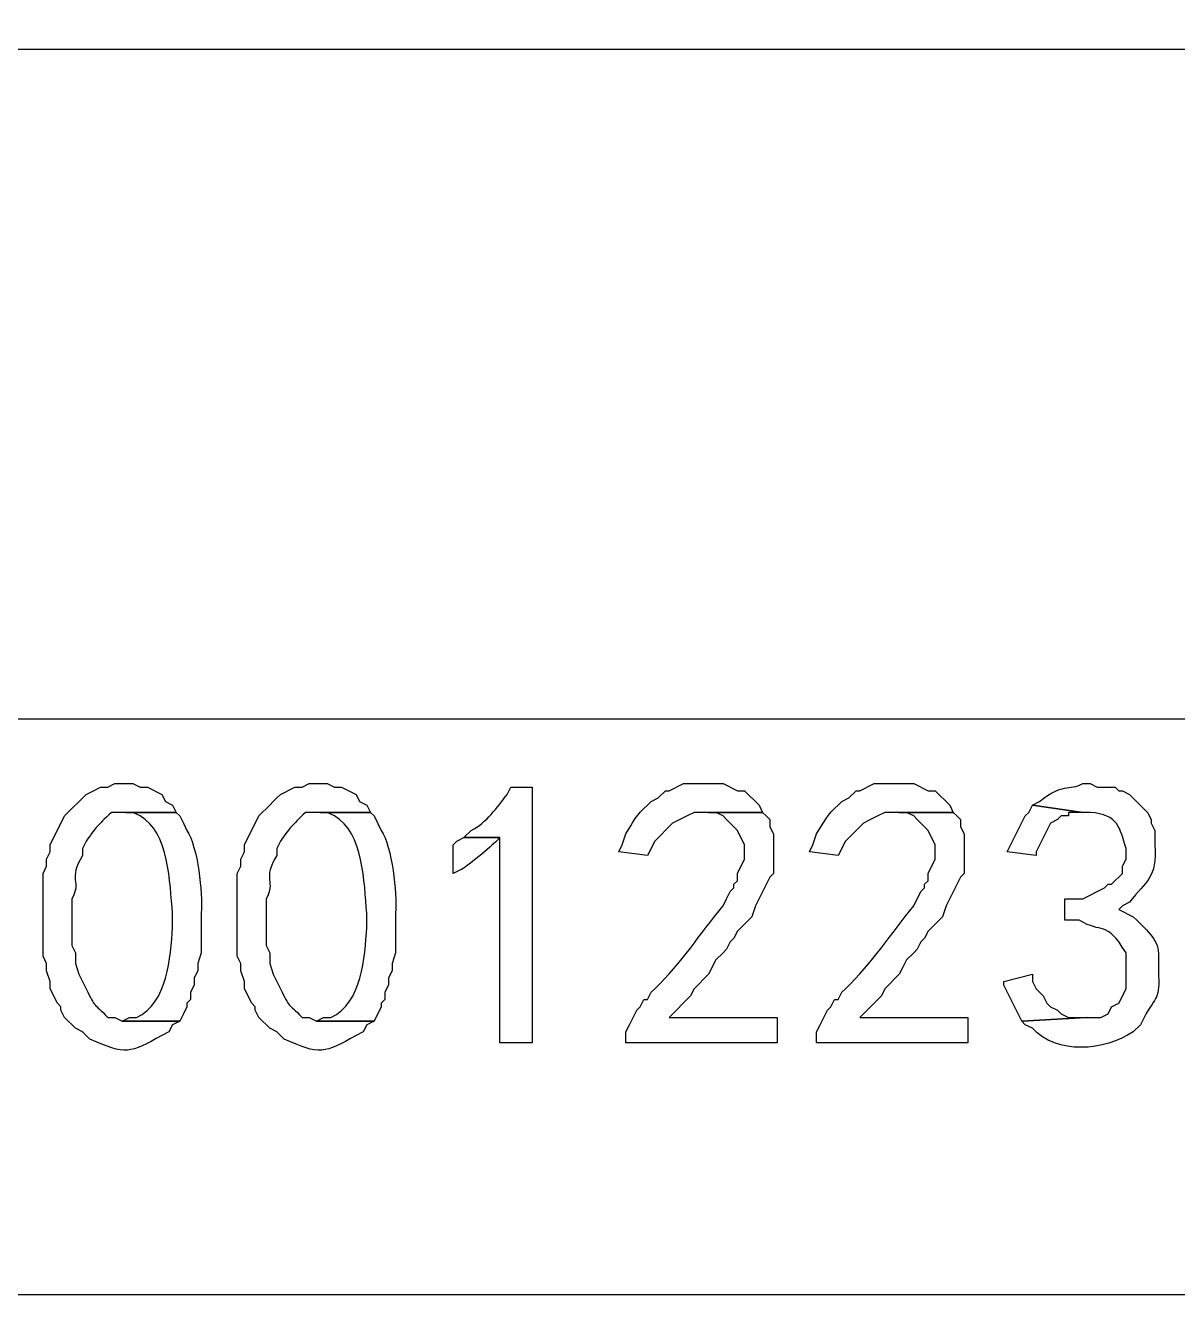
# Model space of a CAD drawing. Header units: centimetres. Extents: x -20.7 to 20.7, y -14.5 to 14.5.
# Drawn here: x 2.159 to 2.837, y 2.733 to 3.492 of the extents above; entities that cross this region are included whole.
import ezdxf

# ---------------------------------------------------------------- set-up
doc = ezdxf.new("R2010")
doc.units = ezdxf.units.CM
doc.header["$MEASUREMENT"] = 0
doc.layers.add('layer 1', color=7, linetype='Continuous')

msp = doc.modelspace()

# ---------------------------------------------------------------- linework, layer by layer
at = {"layer": 'layer 1', "lineweight": 9}
msp.add_open_spline([(19.88612, 13.89874), (19.88612, 13.89874), (-20.11465, 13.89874), (-20.11465, 13.89874), (-20.11465, 13.89874), (-20.11465, 13.89874), (-20.11465, -13.80208), (-20.11465, -13.80208)], degree=3, knots=[0, 0, 0, 0, 0.333333, 0.333333, 0.333333, 0.333333, 1, 1, 1, 1], dxfattribs=at)
at = {"layer": 'layer 1', "lineweight": 20}
msp.add_open_spline([(5.21338, 0.01129), (5.21338, 0.01129), (5.19645, 0.51082), (5.19645, 0.51082), (5.19645, 0.51082), (5.19645, 0.51082), (1.60023, 0.51082), (1.60023, 0.51082), (1.60023, 0.51082), (1.60023, 0.51082), (1.58542, 0.01129), (1.58542, 0.01129), (1.58542, 0.01129), (1.58542, 0.01129), (-1.07312, 0.01129), (-1.07312, 0.01129), (-1.07312, 0.01129), (-1.07312, 0.01129), (-1.11333, 2.36079), (-1.11333, 2.36079), (-1.11333, 2.36079), (-1.11333, 2.36079), (-1.10063, 3.21169), (-1.10063, 3.21169), (-1.10063, 3.21169), (-1.10063, 3.21169), (-0.06347, 3.21169), (-0.06347, 3.21169), (-0.06347, 3.21169), (-0.06347, 3.21169), (-0.01902, 5.86176), (-0.01902, 5.86176), (-0.01902, 5.86176), (-0.01902, 5.86176), (1.13668, 5.86176), (1.13668, 5.86176), (1.13668, 5.86176), (1.13668, 5.86176), (1.16843, 7.76252), (1.16843, 7.76252), (1.16843, 7.76252), (1.16843, 7.76252), (5.60497, 7.76252), (5.60497, 7.76252), (5.60497, 7.76252), (5.60497, 7.76252), (5.63672, 5.86176), (5.63672, 5.86176), (5.63672, 5.86176), (5.63672, 5.86176), (6.79242, 5.86176), (6.79242, 5.86176), (6.79242, 5.86176), (6.79242, 5.86176), (6.83687, 3.21169), (6.83687, 3.21169), (6.83687, 3.21169), (6.83687, 3.21169), (7.87192, 3.21169), (7.87192, 3.21169), (7.87192, 3.21169), (7.87192, 3.21169), (7.88673, 2.36079), (7.88673, 2.36079), (7.88673, 2.36079), (7.88673, 2.36079), (7.84652, 0.01129), (7.84652, 0.01129), (7.84652, 0.01129), (7.84652, 0.01129), (5.21338, 0.01129), (5.21338, 0.01129)], degree=3, knots=[0, 0, 0, 0, 0.052632, 0.052632, 0.052632, 0.052632, 0.105263, 0.105263, 0.105263, 0.105263, 0.157895, 0.157895, 0.157895, 0.157895, 0.210526, 0.210526, 0.210526, 0.210526, 0.263158, 0.263158, 0.263158, 0.263158, 0.315789, 0.315789, 0.315789, 0.315789, 0.368421, 0.368421, 0.368421, 0.368421, 0.421053, 0.421053, 0.421053, 0.421053, 0.473684, 0.473684, 0.473684, 0.473684, 0.526316, 0.526316, 0.526316, 0.526316, 0.578947, 0.578947, 0.578947, 0.578947, 0.631579, 0.631579, 0.631579, 0.631579, 0.684211, 0.684211, 0.684211, 0.684211, 0.736842, 0.736842, 0.736842, 0.736842, 0.789474, 0.789474, 0.789474, 0.789474, 0.842105, 0.842105, 0.842105, 0.842105, 0.894737, 0.894737, 0.894737, 0.894737, 1, 1, 1, 1], dxfattribs=at)
at = {"layer": 'layer 1', "lineweight": 25}
for points, knots in [([(0.58635, 5.63951), (0.58635, 5.63951), (6.18705, 5.63951), (6.18705, 5.63951), (6.18705, 5.63951), (6.18705, 5.63951), (6.18705, 2.46239), (6.18705, 2.46239)], [0, 0, 0, 0, 0.333333, 0.333333, 0.333333, 0.333333, 1, 1, 1, 1]), ([(6.10238, 4.10069), (6.10238, 4.10069), (0.6689, 4.10069), (0.6689, 4.10069), (0.6689, 4.10069), (0.6689, 4.10069), (0.6689, 2.74602), (0.6689, 2.74602)], [0, 0, 0, 0, 0.333333, 0.333333, 0.333333, 0.333333, 1, 1, 1, 1]), ([(0.91867, 3.08469), (0.91867, 3.08469), (0.91867, 3.47839), (0.91867, 3.47839), (0.91867, 3.47839), (0.91867, 3.47839), (3.83543, 3.47839), (3.83543, 3.47839), (3.83543, 3.47839), (3.83543, 3.47839), (3.83543, 3.08469), (3.83543, 3.08469), (3.83543, 3.08469), (3.83543, 3.08469), (0.91867, 3.08469), (0.91867, 3.08469)], [0, 0, 0, 0, 0.2, 0.2, 0.2, 0.2, 0.4, 0.4, 0.4, 0.4, 0.6, 0.6, 0.6, 0.6, 1, 1, 1, 1])]:
    msp.add_open_spline(points, degree=3, knots=knots, dxfattribs=at)
at = {"layer": 'layer 1'}
for points, knots in [([(2.2183, 3.04659), (2.2183, 3.04659), (2.21195, 3.04659), (2.21195, 3.04659), (2.21195, 3.04659), (2.21195, 3.04659), (2.20772, 3.04447), (2.20772, 3.04447), (2.20772, 3.04447), (2.20772, 3.04447), (2.20348, 3.04447), (2.20348, 3.04447), (2.20348, 3.04447), (2.20348, 3.04447), (2.19925, 3.04236), (2.19925, 3.04236), (2.19925, 3.04236), (2.19925, 3.04236), (2.19502, 3.04024), (2.19502, 3.04024), (2.19502, 3.04024), (2.19502, 3.04024), (2.18232, 3.02754), (2.18232, 3.02754), (2.18232, 3.02754), (2.18232, 3.02754), (2.17385, 3.01061), (2.17385, 3.01061), (2.17385, 3.01061), (2.17385, 3.01061), (2.17385, 3.00637), (2.17385, 3.00637), (2.17385, 3.00637), (2.17385, 3.00637), (2.17173, 3.00214), (2.17173, 3.00214), (2.17173, 3.00214), (2.17173, 3.00214), (2.17173, 2.99791), (2.17173, 2.99791), (2.17173, 2.99791), (2.17173, 2.99791), (2.16962, 2.99367), (2.16962, 2.99367), (2.16962, 2.99367), (2.16962, 2.99367), (2.16962, 2.94499), (2.16962, 2.94499), (2.16962, 2.94499), (2.16962, 2.94499), (2.17173, 2.94076), (2.17173, 2.94076), (2.17173, 2.94076), (2.17173, 2.94076), (2.17173, 2.93652), (2.17173, 2.93652), (2.17173, 2.93652), (2.17173, 2.93652), (2.17385, 2.93017), (2.17385, 2.93017), (2.17385, 2.93017), (2.17385, 2.93017), (2.17385, 2.92594), (2.17385, 2.92594), (2.17385, 2.92594), (2.17385, 2.92594), (2.17808, 2.91747), (2.17808, 2.91747), (2.17808, 2.91747), (2.17808, 2.91747), (2.1802, 2.91536), (2.1802, 2.91536), (2.1802, 2.91536), (2.1802, 2.91536), (2.1802, 2.91324), (2.1802, 2.91324), (2.1802, 2.91324), (2.1802, 2.91324), (2.18232, 2.90901), (2.18232, 2.90901), (2.18232, 2.90901), (2.18232, 2.90901), (2.18867, 2.90266), (2.18867, 2.90266), (2.18867, 2.90266), (2.18867, 2.90266), (2.1929, 2.90054), (2.1929, 2.90054), (2.1929, 2.90054), (2.1929, 2.90054), (2.19713, 2.89631), (2.19713, 2.89631), (2.19713, 2.89631), (2.21823, 2.88678), (2.22095, 2.88791), (2.23947, 2.89842), (2.23947, 2.89842), (2.23947, 2.89842), (2.2437, 2.90054), (2.2437, 2.90054), (2.2437, 2.90054), (2.2437, 2.90054), (2.24582, 2.90477), (2.24582, 2.90477), (2.24582, 2.90477), (2.24582, 2.90477), (2.25005, 2.90689), (2.25005, 2.90689), (2.25005, 2.90689), (2.25005, 2.90689), (2.21618, 2.90689), (2.21618, 2.90689), (2.21618, 2.90689), (2.21618, 2.90689), (2.21195, 2.90901), (2.21195, 2.90901), (2.21195, 2.90901), (2.21195, 2.90901), (2.20772, 2.90901), (2.20772, 2.90901), (2.20772, 2.90901), (2.19921, 2.91804), (2.20048, 2.91412), (2.19502, 2.92594), (2.19502, 2.92594), (2.19502, 2.92594), (2.19078, 2.93441), (2.19078, 2.93441), (2.19078, 2.93441), (2.19078, 2.93441), (2.18867, 2.94076), (2.18867, 2.94076), (2.18867, 2.94076), (2.18867, 2.94076), (2.18867, 2.94711), (2.18867, 2.94711), (2.18867, 2.94711), (2.18867, 2.94711), (2.18655, 2.95134), (2.18655, 2.95134), (2.18655, 2.95134), (2.18655, 2.95134), (2.18655, 2.97886), (2.18655, 2.97886), (2.18655, 2.97886), (2.19265, 2.98877), (2.18383, 2.99036), (2.1929, 3.00426), (2.1929, 3.00426), (2.1929, 3.00426), (2.1929, 3.00849), (2.1929, 3.00849), (2.1929, 3.00849), (2.1929, 3.00849), (2.19502, 3.01272), (2.19502, 3.01272), (2.19502, 3.01272), (2.20193, 3.02242), (2.20077, 3.02073), (2.20983, 3.02966), (2.20983, 3.02966), (2.20983, 3.02966), (2.24793, 3.02966), (2.24793, 3.02966), (2.24793, 3.02966), (2.24793, 3.02966), (2.24582, 3.03389), (2.24582, 3.03389), (2.24582, 3.03389), (2.24582, 3.03389), (2.24158, 3.03601), (2.24158, 3.03601), (2.24158, 3.03601), (2.24158, 3.03601), (2.23947, 3.04024), (2.23947, 3.04024), (2.23947, 3.04024), (2.23947, 3.04024), (2.231, 3.04447), (2.231, 3.04447), (2.231, 3.04447), (2.231, 3.04447), (2.22677, 3.04447), (2.22677, 3.04447), (2.22677, 3.04447), (2.22677, 3.04447), (2.22253, 3.04659), (2.22253, 3.04659), (2.22253, 3.04659), (2.22253, 3.04659), (2.2183, 3.04659), (2.2183, 3.04659)], [0, 0, 0, 0, 0.020408, 0.020408, 0.020408, 0.020408, 0.040816, 0.040816, 0.040816, 0.040816, 0.061224, 0.061224, 0.061224, 0.061224, 0.081633, 0.081633, 0.081633, 0.081633, 0.102041, 0.102041, 0.102041, 0.102041, 0.122449, 0.122449, 0.122449, 0.122449, 0.142857, 0.142857, 0.142857, 0.142857, 0.163265, 0.163265, 0.163265, 0.163265, 0.183673, 0.183673, 0.183673, 0.183673, 0.204082, 0.204082, 0.204082, 0.204082, 0.22449, 0.22449, 0.22449, 0.22449, 0.244898, 0.244898, 0.244898, 0.244898, 0.265306, 0.265306, 0.265306, 0.265306, 0.285714, 0.285714, 0.285714, 0.285714, 0.306122, 0.306122, 0.306122, 0.306122, 0.326531, 0.326531, 0.326531, 0.326531, 0.346939, 0.346939, 0.346939, 0.346939, 0.367347, 0.367347, 0.367347, 0.367347, 0.387755, 0.387755, 0.387755, 0.387755, 0.408163, 0.408163, 0.408163, 0.408163, 0.428571, 0.428571, 0.428571, 0.428571, 0.44898, 0.44898, 0.44898, 0.44898, 0.469388, 0.469388, 0.469388, 0.469388, 0.489796, 0.489796, 0.489796, 0.489796, 0.510204, 0.510204, 0.510204, 0.510204, 0.530612, 0.530612, 0.530612, 0.530612, 0.55102, 0.55102, 0.55102, 0.55102, 0.571429, 0.571429, 0.571429, 0.571429, 0.591837, 0.591837, 0.591837, 0.591837, 0.612245, 0.612245, 0.612245, 0.612245, 0.632653, 0.632653, 0.632653, 0.632653, 0.653061, 0.653061, 0.653061, 0.653061, 0.673469, 0.673469, 0.673469, 0.673469, 0.693878, 0.693878, 0.693878, 0.693878, 0.714286, 0.714286, 0.714286, 0.714286, 0.734694, 0.734694, 0.734694, 0.734694, 0.755102, 0.755102, 0.755102, 0.755102, 0.77551, 0.77551, 0.77551, 0.77551, 0.795918, 0.795918, 0.795918, 0.795918, 0.816327, 0.816327, 0.816327, 0.816327, 0.836735, 0.836735, 0.836735, 0.836735, 0.857143, 0.857143, 0.857143, 0.857143, 0.877551, 0.877551, 0.877551, 0.877551, 0.897959, 0.897959, 0.897959, 0.897959, 0.918367, 0.918367, 0.918367, 0.918367, 0.938776, 0.938776, 0.938776, 0.938776, 0.959184, 0.959184, 0.959184, 0.959184, 1, 1, 1, 1]), ([(2.3326, 3.04659), (2.3326, 3.04659), (2.32625, 3.04659), (2.32625, 3.04659), (2.32625, 3.04659), (2.32625, 3.04659), (2.32202, 3.04447), (2.32202, 3.04447), (2.32202, 3.04447), (2.32202, 3.04447), (2.31778, 3.04447), (2.31778, 3.04447), (2.31778, 3.04447), (2.31778, 3.04447), (2.30932, 3.04024), (2.30932, 3.04024), (2.30932, 3.04024), (2.30932, 3.04024), (2.3072, 3.03812), (2.3072, 3.03812), (2.3072, 3.03812), (2.3072, 3.03812), (2.30508, 3.03601), (2.30508, 3.03601), (2.30508, 3.03601), (2.30508, 3.03601), (2.30297, 3.03389), (2.30297, 3.03389), (2.30297, 3.03389), (2.30297, 3.03389), (2.29662, 3.02754), (2.29662, 3.02754), (2.29662, 3.02754), (2.29662, 3.02754), (2.28815, 3.01061), (2.28815, 3.01061), (2.28815, 3.01061), (2.28815, 3.01061), (2.28815, 3.00637), (2.28815, 3.00637), (2.28815, 3.00637), (2.28815, 3.00637), (2.28603, 3.00214), (2.28603, 3.00214), (2.28603, 3.00214), (2.28603, 3.00214), (2.28603, 2.99791), (2.28603, 2.99791), (2.28603, 2.99791), (2.28603, 2.99791), (2.28392, 2.99367), (2.28392, 2.99367), (2.28392, 2.99367), (2.28392, 2.99367), (2.28392, 2.94499), (2.28392, 2.94499), (2.28392, 2.94499), (2.28392, 2.94499), (2.28603, 2.94076), (2.28603, 2.94076), (2.28603, 2.94076), (2.28603, 2.94076), (2.28603, 2.93652), (2.28603, 2.93652), (2.28603, 2.93652), (2.28603, 2.93652), (2.28815, 2.93017), (2.28815, 2.93017), (2.28815, 2.93017), (2.28815, 2.93017), (2.28815, 2.92594), (2.28815, 2.92594), (2.28815, 2.92594), (2.28815, 2.92594), (2.29238, 2.91747), (2.29238, 2.91747), (2.29238, 2.91747), (2.29238, 2.91747), (2.2945, 2.91536), (2.2945, 2.91536), (2.2945, 2.91536), (2.2945, 2.91536), (2.2945, 2.91324), (2.2945, 2.91324), (2.2945, 2.91324), (2.2945, 2.91324), (2.29662, 2.90901), (2.29662, 2.90901), (2.29662, 2.90901), (2.29662, 2.90901), (2.30297, 2.90266), (2.30297, 2.90266), (2.30297, 2.90266), (2.30297, 2.90266), (2.3072, 2.90054), (2.3072, 2.90054), (2.3072, 2.90054), (2.3072, 2.90054), (2.31143, 2.89631), (2.31143, 2.89631), (2.31143, 2.89631), (2.33253, 2.88678), (2.33525, 2.88791), (2.35377, 2.89842), (2.35377, 2.89842), (2.35377, 2.89842), (2.358, 2.90054), (2.358, 2.90054), (2.358, 2.90054), (2.358, 2.90054), (2.36012, 2.90477), (2.36012, 2.90477), (2.36012, 2.90477), (2.36012, 2.90477), (2.36435, 2.90689), (2.36435, 2.90689), (2.36435, 2.90689), (2.36435, 2.90689), (2.33048, 2.90689), (2.33048, 2.90689), (2.33048, 2.90689), (2.33048, 2.90689), (2.32625, 2.90901), (2.32625, 2.90901), (2.32625, 2.90901), (2.32625, 2.90901), (2.32202, 2.90901), (2.32202, 2.90901), (2.32202, 2.90901), (2.31348, 2.91804), (2.31478, 2.91412), (2.30932, 2.92594), (2.30932, 2.92594), (2.30932, 2.92594), (2.3072, 2.93017), (2.3072, 2.93017), (2.3072, 2.93017), (2.3072, 2.93017), (2.30508, 2.93441), (2.30508, 2.93441), (2.30508, 2.93441), (2.30508, 2.93441), (2.30297, 2.94076), (2.30297, 2.94076), (2.30297, 2.94076), (2.30297, 2.94076), (2.30297, 2.94711), (2.30297, 2.94711), (2.30297, 2.94711), (2.30297, 2.94711), (2.30085, 2.95134), (2.30085, 2.95134), (2.30085, 2.95134), (2.30085, 2.95134), (2.30085, 2.97886), (2.30085, 2.97886), (2.30085, 2.97886), (2.30695, 2.98877), (2.29813, 2.99036), (2.3072, 3.00426), (2.3072, 3.00426), (2.3072, 3.00426), (2.3072, 3.00849), (2.3072, 3.00849), (2.3072, 3.00849), (2.3072, 3.00849), (2.30932, 3.01272), (2.30932, 3.01272), (2.30932, 3.01272), (2.31623, 3.02242), (2.31507, 3.02073), (2.32413, 3.02966), (2.32413, 3.02966), (2.32413, 3.02966), (2.36223, 3.02966), (2.36223, 3.02966), (2.36223, 3.02966), (2.36223, 3.02966), (2.36012, 3.03389), (2.36012, 3.03389), (2.36012, 3.03389), (2.36012, 3.03389), (2.35588, 3.03601), (2.35588, 3.03601), (2.35588, 3.03601), (2.35588, 3.03601), (2.35377, 3.04024), (2.35377, 3.04024), (2.35377, 3.04024), (2.35377, 3.04024), (2.3453, 3.04447), (2.3453, 3.04447), (2.3453, 3.04447), (2.3453, 3.04447), (2.34107, 3.04447), (2.34107, 3.04447), (2.34107, 3.04447), (2.34107, 3.04447), (2.33683, 3.04659), (2.33683, 3.04659), (2.33683, 3.04659), (2.33683, 3.04659), (2.3326, 3.04659), (2.3326, 3.04659)], [0, 0, 0, 0, 0.019231, 0.019231, 0.019231, 0.019231, 0.038462, 0.038462, 0.038462, 0.038462, 0.057692, 0.057692, 0.057692, 0.057692, 0.076923, 0.076923, 0.076923, 0.076923, 0.096154, 0.096154, 0.096154, 0.096154, 0.115385, 0.115385, 0.115385, 0.115385, 0.134615, 0.134615, 0.134615, 0.134615, 0.153846, 0.153846, 0.153846, 0.153846, 0.173077, 0.173077, 0.173077, 0.173077, 0.192308, 0.192308, 0.192308, 0.192308, 0.211538, 0.211538, 0.211538, 0.211538, 0.230769, 0.230769, 0.230769, 0.230769, 0.25, 0.25, 0.25, 0.25, 0.269231, 0.269231, 0.269231, 0.269231, 0.288462, 0.288462, 0.288462, 0.288462, 0.307692, 0.307692, 0.307692, 0.307692, 0.326923, 0.326923, 0.326923, 0.326923, 0.346154, 0.346154, 0.346154, 0.346154, 0.365385, 0.365385, 0.365385, 0.365385, 0.384615, 0.384615, 0.384615, 0.384615, 0.403846, 0.403846, 0.403846, 0.403846, 0.423077, 0.423077, 0.423077, 0.423077, 0.442308, 0.442308, 0.442308, 0.442308, 0.461538, 0.461538, 0.461538, 0.461538, 0.480769, 0.480769, 0.480769, 0.480769, 0.5, 0.5, 0.5, 0.5, 0.519231, 0.519231, 0.519231, 0.519231, 0.538462, 0.538462, 0.538462, 0.538462, 0.557692, 0.557692, 0.557692, 0.557692, 0.576923, 0.576923, 0.576923, 0.576923, 0.596154, 0.596154, 0.596154, 0.596154, 0.615385, 0.615385, 0.615385, 0.615385, 0.634615, 0.634615, 0.634615, 0.634615, 0.653846, 0.653846, 0.653846, 0.653846, 0.673077, 0.673077, 0.673077, 0.673077, 0.692308, 0.692308, 0.692308, 0.692308, 0.711538, 0.711538, 0.711538, 0.711538, 0.730769, 0.730769, 0.730769, 0.730769, 0.75, 0.75, 0.75, 0.75, 0.769231, 0.769231, 0.769231, 0.769231, 0.788462, 0.788462, 0.788462, 0.788462, 0.807692, 0.807692, 0.807692, 0.807692, 0.826923, 0.826923, 0.826923, 0.826923, 0.846154, 0.846154, 0.846154, 0.846154, 0.865385, 0.865385, 0.865385, 0.865385, 0.884615, 0.884615, 0.884615, 0.884615, 0.903846, 0.903846, 0.903846, 0.903846, 0.923077, 0.923077, 0.923077, 0.923077, 0.942308, 0.942308, 0.942308, 0.942308, 0.961538, 0.961538, 0.961538, 0.961538, 1, 1, 1, 1]), ([(2.45748, 3.04447), (2.45748, 3.04447), (2.44478, 3.04447), (2.44478, 3.04447), (2.44478, 3.04447), (2.44478, 3.04447), (2.44267, 3.04024), (2.44267, 3.04024), (2.44267, 3.04024), (2.43674, 3.03262), (2.43057, 3.02348), (2.4215, 3.01907), (2.4215, 3.01907), (2.4215, 3.01907), (2.41727, 3.01484), (2.41727, 3.01484), (2.41727, 3.01484), (2.41727, 3.01484), (2.43843, 3.01484), (2.43843, 3.01484), (2.43843, 3.01484), (2.43843, 3.01484), (2.43843, 2.89419), (2.43843, 2.89419), (2.43843, 2.89419), (2.43843, 2.89419), (2.45748, 2.89419), (2.45748, 2.89419), (2.45748, 2.89419), (2.45748, 2.89419), (2.45748, 3.04447), (2.45748, 3.04447)], [0, 0, 0, 0, 0.111111, 0.111111, 0.111111, 0.111111, 0.222222, 0.222222, 0.222222, 0.222222, 0.333333, 0.333333, 0.333333, 0.333333, 0.444444, 0.444444, 0.444444, 0.444444, 0.555556, 0.555556, 0.555556, 0.555556, 0.666667, 0.666667, 0.666667, 0.666667, 0.777778, 0.777778, 0.777778, 0.777778, 1, 1, 1, 1]), ([(2.56332, 3.04659), (2.56332, 3.04659), (2.54638, 3.04659), (2.54638, 3.04659), (2.54638, 3.04659), (2.54638, 3.04659), (2.53792, 3.04236), (2.53792, 3.04236), (2.53792, 3.04236), (2.53792, 3.04236), (2.5358, 3.04236), (2.5358, 3.04236), (2.5358, 3.04236), (2.5358, 3.04236), (2.53157, 3.03812), (2.53157, 3.03812), (2.53157, 3.03812), (2.53157, 3.03812), (2.52733, 3.03601), (2.52733, 3.03601), (2.52733, 3.03601), (2.52733, 3.03601), (2.52522, 3.03389), (2.52522, 3.03389), (2.52522, 3.03389), (2.51894, 3.02842), (2.51664, 3.02401), (2.51252, 3.01696), (2.51252, 3.01696), (2.51252, 3.01696), (2.5104, 3.01061), (2.5104, 3.01061), (2.5104, 3.01061), (2.5104, 3.01061), (2.50828, 3.00637), (2.50828, 3.00637), (2.50828, 3.00637), (2.50828, 3.00637), (2.52522, 3.00426), (2.52522, 3.00426), (2.52522, 3.00426), (2.52522, 3.00426), (2.52945, 3.01272), (2.52945, 3.01272), (2.52945, 3.01272), (2.52945, 3.01272), (2.54003, 3.02331), (2.54003, 3.02331), (2.54003, 3.02331), (2.54003, 3.02331), (2.54427, 3.02542), (2.54427, 3.02542), (2.54427, 3.02542), (2.54427, 3.02542), (2.5485, 3.02754), (2.5485, 3.02754), (2.5485, 3.02754), (2.5485, 3.02754), (2.55273, 3.02966), (2.55273, 3.02966), (2.55273, 3.02966), (2.55273, 3.02966), (2.59295, 3.02966), (2.59295, 3.02966), (2.59295, 3.02966), (2.59295, 3.02966), (2.59083, 3.03389), (2.59083, 3.03389), (2.59083, 3.03389), (2.59083, 3.03389), (2.58237, 3.04236), (2.58237, 3.04236), (2.58237, 3.04236), (2.58237, 3.04236), (2.57813, 3.04236), (2.57813, 3.04236), (2.57813, 3.04236), (2.57813, 3.04236), (2.56967, 3.04659), (2.56967, 3.04659), (2.56967, 3.04659), (2.56967, 3.04659), (2.56755, 3.04659), (2.56755, 3.04659), (2.56755, 3.04659), (2.56755, 3.04659), (2.56332, 3.04659), (2.56332, 3.04659)], [0, 0, 0, 0, 0.043478, 0.043478, 0.043478, 0.043478, 0.086957, 0.086957, 0.086957, 0.086957, 0.130435, 0.130435, 0.130435, 0.130435, 0.173913, 0.173913, 0.173913, 0.173913, 0.217391, 0.217391, 0.217391, 0.217391, 0.26087, 0.26087, 0.26087, 0.26087, 0.304348, 0.304348, 0.304348, 0.304348, 0.347826, 0.347826, 0.347826, 0.347826, 0.391304, 0.391304, 0.391304, 0.391304, 0.434783, 0.434783, 0.434783, 0.434783, 0.478261, 0.478261, 0.478261, 0.478261, 0.521739, 0.521739, 0.521739, 0.521739, 0.565217, 0.565217, 0.565217, 0.565217, 0.608696, 0.608696, 0.608696, 0.608696, 0.652174, 0.652174, 0.652174, 0.652174, 0.695652, 0.695652, 0.695652, 0.695652, 0.73913, 0.73913, 0.73913, 0.73913, 0.782609, 0.782609, 0.782609, 0.782609, 0.826087, 0.826087, 0.826087, 0.826087, 0.869565, 0.869565, 0.869565, 0.869565, 0.913043, 0.913043, 0.913043, 0.913043, 1, 1, 1, 1]), ([(2.6755, 3.04659), (2.6755, 3.04659), (2.65857, 3.04659), (2.65857, 3.04659), (2.65857, 3.04659), (2.65857, 3.04659), (2.6501, 3.04236), (2.6501, 3.04236), (2.6501, 3.04236), (2.6501, 3.04236), (2.64798, 3.04236), (2.64798, 3.04236), (2.64798, 3.04236), (2.64798, 3.04236), (2.64375, 3.03812), (2.64375, 3.03812), (2.64375, 3.03812), (2.64375, 3.03812), (2.63952, 3.03601), (2.63952, 3.03601), (2.63952, 3.03601), (2.63952, 3.03601), (2.6374, 3.03389), (2.6374, 3.03389), (2.6374, 3.03389), (2.63112, 3.02842), (2.62883, 3.02401), (2.6247, 3.01696), (2.6247, 3.01696), (2.6247, 3.01696), (2.62258, 3.01061), (2.62258, 3.01061), (2.62258, 3.01061), (2.62258, 3.01061), (2.62047, 3.00637), (2.62047, 3.00637), (2.62047, 3.00637), (2.62047, 3.00637), (2.6374, 3.00426), (2.6374, 3.00426), (2.6374, 3.00426), (2.6374, 3.00426), (2.64163, 3.01272), (2.64163, 3.01272), (2.64163, 3.01272), (2.64163, 3.01272), (2.65222, 3.02331), (2.65222, 3.02331), (2.65222, 3.02331), (2.65222, 3.02331), (2.65645, 3.02542), (2.65645, 3.02542), (2.65645, 3.02542), (2.65645, 3.02542), (2.66068, 3.02754), (2.66068, 3.02754), (2.66068, 3.02754), (2.66068, 3.02754), (2.66492, 3.02966), (2.66492, 3.02966), (2.66492, 3.02966), (2.66492, 3.02966), (2.70513, 3.02966), (2.70513, 3.02966), (2.70513, 3.02966), (2.70513, 3.02966), (2.70302, 3.03389), (2.70302, 3.03389), (2.70302, 3.03389), (2.70302, 3.03389), (2.69455, 3.04236), (2.69455, 3.04236), (2.69455, 3.04236), (2.69455, 3.04236), (2.69032, 3.04236), (2.69032, 3.04236), (2.69032, 3.04236), (2.69032, 3.04236), (2.68185, 3.04659), (2.68185, 3.04659), (2.68185, 3.04659), (2.68185, 3.04659), (2.67973, 3.04659), (2.67973, 3.04659), (2.67973, 3.04659), (2.67973, 3.04659), (2.6755, 3.04659), (2.6755, 3.04659)], [0, 0, 0, 0, 0.043478, 0.043478, 0.043478, 0.043478, 0.086957, 0.086957, 0.086957, 0.086957, 0.130435, 0.130435, 0.130435, 0.130435, 0.173913, 0.173913, 0.173913, 0.173913, 0.217391, 0.217391, 0.217391, 0.217391, 0.26087, 0.26087, 0.26087, 0.26087, 0.304348, 0.304348, 0.304348, 0.304348, 0.347826, 0.347826, 0.347826, 0.347826, 0.391304, 0.391304, 0.391304, 0.391304, 0.434783, 0.434783, 0.434783, 0.434783, 0.478261, 0.478261, 0.478261, 0.478261, 0.521739, 0.521739, 0.521739, 0.521739, 0.565217, 0.565217, 0.565217, 0.565217, 0.608696, 0.608696, 0.608696, 0.608696, 0.652174, 0.652174, 0.652174, 0.652174, 0.695652, 0.695652, 0.695652, 0.695652, 0.73913, 0.73913, 0.73913, 0.73913, 0.782609, 0.782609, 0.782609, 0.782609, 0.826087, 0.826087, 0.826087, 0.826087, 0.869565, 0.869565, 0.869565, 0.869565, 0.913043, 0.913043, 0.913043, 0.913043, 1, 1, 1, 1]), ([(2.78557, 3.04659), (2.78557, 3.04659), (2.78133, 3.04659), (2.78133, 3.04659), (2.78133, 3.04659), (2.7729, 3.04207), (2.76941, 3.04719), (2.75593, 3.03601), (2.75593, 3.03601), (2.75593, 3.03601), (2.7517, 3.03389), (2.7517, 3.03389), (2.7517, 3.03389), (2.7517, 3.03389), (2.78133, 3.02966), (2.78133, 3.02966), (2.78133, 3.02966), (2.78133, 3.02966), (2.78557, 3.02966), (2.78557, 3.02966), (2.78557, 3.02966), (2.80254, 3.02831), (2.80289, 3.02048), (2.80673, 3.00849), (2.80673, 3.00849), (2.80673, 3.00849), (2.80673, 3.00214), (2.80673, 3.00214), (2.80673, 3.00214), (2.80673, 3.00214), (2.80462, 2.99791), (2.80462, 2.99791), (2.80462, 2.99791), (2.80462, 2.99791), (2.80462, 2.99367), (2.80462, 2.99367), (2.80462, 2.99367), (2.80462, 2.99367), (2.79827, 2.98732), (2.79827, 2.98732), (2.79827, 2.98732), (2.79827, 2.98732), (2.79615, 2.98732), (2.79615, 2.98732), (2.79615, 2.98732), (2.79615, 2.98732), (2.79403, 2.98521), (2.79403, 2.98521), (2.79403, 2.98521), (2.79403, 2.98521), (2.78133, 2.97886), (2.78133, 2.97886), (2.78133, 2.97886), (2.78133, 2.97886), (2.77075, 2.97886), (2.77075, 2.97886), (2.77075, 2.97886), (2.77075, 2.97886), (2.77075, 2.96616), (2.77075, 2.96616), (2.77075, 2.96616), (2.77075, 2.96616), (2.77922, 2.96616), (2.77922, 2.96616), (2.77922, 2.96616), (2.79301, 2.9579), (2.79456, 2.96668), (2.80673, 2.94711), (2.80673, 2.94711), (2.80673, 2.94711), (2.80673, 2.92594), (2.80673, 2.92594), (2.80673, 2.92594), (2.80673, 2.92594), (2.8025, 2.91747), (2.8025, 2.91747), (2.8025, 2.91747), (2.8025, 2.91747), (2.79827, 2.91536), (2.79827, 2.91536), (2.79827, 2.91536), (2.79827, 2.91536), (2.79615, 2.91112), (2.79615, 2.91112), (2.79615, 2.91112), (2.79615, 2.91112), (2.79192, 2.90901), (2.79192, 2.90901), (2.79192, 2.90901), (2.79192, 2.90901), (2.78345, 2.90901), (2.78345, 2.90901), (2.78345, 2.90901), (2.78345, 2.90901), (2.74535, 2.90689), (2.74535, 2.90689), (2.74535, 2.90689), (2.74535, 2.90689), (2.74747, 2.90477), (2.74747, 2.90477), (2.74747, 2.90477), (2.74747, 2.90477), (2.7517, 2.90266), (2.7517, 2.90266), (2.7517, 2.90266), (2.76599, 2.88674), (2.79414, 2.88943), (2.81097, 2.90054), (2.81097, 2.90054), (2.81097, 2.90054), (2.8152, 2.90477), (2.8152, 2.90477), (2.8152, 2.90477), (2.8152, 2.90477), (2.81732, 2.90901), (2.81732, 2.90901), (2.81732, 2.90901), (2.82476, 2.92241), (2.82674, 2.91892), (2.82578, 2.93652), (2.82578, 2.93652), (2.82578, 2.93652), (2.82578, 2.94499), (2.82578, 2.94499), (2.82578, 2.94499), (2.82667, 2.95391), (2.81883, 2.96051), (2.81308, 2.96616), (2.81308, 2.96616), (2.81308, 2.96616), (2.81097, 2.96827), (2.81097, 2.96827), (2.81097, 2.96827), (2.81097, 2.96827), (2.8025, 2.97251), (2.8025, 2.97251), (2.8025, 2.97251), (2.8025, 2.97251), (2.80462, 2.97462), (2.80462, 2.97462), (2.80462, 2.97462), (2.80462, 2.97462), (2.80885, 2.97674), (2.80885, 2.97674), (2.80885, 2.97674), (2.81827, 2.98961), (2.82536, 2.99064), (2.82367, 3.01061), (2.82367, 3.01061), (2.82367, 3.01061), (2.82367, 3.01907), (2.82367, 3.01907), (2.82367, 3.01907), (2.82367, 3.01907), (2.82155, 3.02331), (2.82155, 3.02331), (2.82155, 3.02331), (2.82155, 3.02331), (2.82155, 3.02542), (2.82155, 3.02542), (2.82155, 3.02542), (2.82155, 3.02542), (2.81943, 3.02966), (2.81943, 3.02966), (2.81943, 3.02966), (2.81943, 3.02966), (2.80885, 3.04024), (2.80885, 3.04024), (2.80885, 3.04024), (2.80885, 3.04024), (2.80462, 3.04236), (2.80462, 3.04236), (2.80462, 3.04236), (2.80462, 3.04236), (2.8025, 3.04236), (2.8025, 3.04236), (2.8025, 3.04236), (2.8025, 3.04236), (2.80038, 3.04447), (2.80038, 3.04447), (2.80038, 3.04447), (2.80038, 3.04447), (2.7898, 3.04447), (2.7898, 3.04447), (2.7898, 3.04447), (2.7898, 3.04447), (2.78557, 3.04659), (2.78557, 3.04659)], [0, 0, 0, 0, 0.020833, 0.020833, 0.020833, 0.020833, 0.041667, 0.041667, 0.041667, 0.041667, 0.0625, 0.0625, 0.0625, 0.0625, 0.083333, 0.083333, 0.083333, 0.083333, 0.104167, 0.104167, 0.104167, 0.104167, 0.125, 0.125, 0.125, 0.125, 0.145833, 0.145833, 0.145833, 0.145833, 0.166667, 0.166667, 0.166667, 0.166667, 0.1875, 0.1875, 0.1875, 0.1875, 0.208333, 0.208333, 0.208333, 0.208333, 0.229167, 0.229167, 0.229167, 0.229167, 0.25, 0.25, 0.25, 0.25, 0.270833, 0.270833, 0.270833, 0.270833, 0.291667, 0.291667, 0.291667, 0.291667, 0.3125, 0.3125, 0.3125, 0.3125, 0.333333, 0.333333, 0.333333, 0.333333, 0.354167, 0.354167, 0.354167, 0.354167, 0.375, 0.375, 0.375, 0.375, 0.395833, 0.395833, 0.395833, 0.395833, 0.416667, 0.416667, 0.416667, 0.416667, 0.4375, 0.4375, 0.4375, 0.4375, 0.458333, 0.458333, 0.458333, 0.458333, 0.479167, 0.479167, 0.479167, 0.479167, 0.5, 0.5, 0.5, 0.5, 0.520833, 0.520833, 0.520833, 0.520833, 0.541667, 0.541667, 0.541667, 0.541667, 0.5625, 0.5625, 0.5625, 0.5625, 0.583333, 0.583333, 0.583333, 0.583333, 0.604167, 0.604167, 0.604167, 0.604167, 0.625, 0.625, 0.625, 0.625, 0.645833, 0.645833, 0.645833, 0.645833, 0.666667, 0.666667, 0.666667, 0.666667, 0.6875, 0.6875, 0.6875, 0.6875, 0.708333, 0.708333, 0.708333, 0.708333, 0.729167, 0.729167, 0.729167, 0.729167, 0.75, 0.75, 0.75, 0.75, 0.770833, 0.770833, 0.770833, 0.770833, 0.791667, 0.791667, 0.791667, 0.791667, 0.8125, 0.8125, 0.8125, 0.8125, 0.833333, 0.833333, 0.833333, 0.833333, 0.854167, 0.854167, 0.854167, 0.854167, 0.875, 0.875, 0.875, 0.875, 0.895833, 0.895833, 0.895833, 0.895833, 0.916667, 0.916667, 0.916667, 0.916667, 0.9375, 0.9375, 0.9375, 0.9375, 0.958333, 0.958333, 0.958333, 0.958333, 1, 1, 1, 1]), ([(2.24793, 3.02966), (2.24793, 3.02966), (2.2183, 3.02966), (2.2183, 3.02966), (2.2183, 3.02966), (2.2183, 3.02966), (2.22253, 3.02966), (2.22253, 3.02966), (2.22253, 3.02966), (2.22253, 3.02966), (2.22677, 3.02754), (2.22677, 3.02754), (2.22677, 3.02754), (2.24398, 3.01759), (2.24412, 2.98838), (2.24582, 2.97039), (2.24582, 2.97039), (2.24582, 2.97039), (2.24582, 2.96192), (2.24582, 2.96192), (2.24582, 2.96192), (2.24455, 2.94439), (2.24324, 2.91779), (2.22465, 2.90901), (2.22465, 2.90901), (2.22465, 2.90901), (2.22042, 2.90901), (2.22042, 2.90901), (2.22042, 2.90901), (2.22042, 2.90901), (2.21618, 2.90689), (2.21618, 2.90689), (2.21618, 2.90689), (2.21618, 2.90689), (2.25005, 2.90689), (2.25005, 2.90689), (2.25005, 2.90689), (2.25005, 2.90689), (2.25217, 2.91112), (2.25217, 2.91112), (2.25217, 2.91112), (2.25217, 2.91112), (2.25428, 2.91536), (2.25428, 2.91536), (2.25428, 2.91536), (2.25428, 2.91536), (2.25428, 2.91747), (2.25428, 2.91747), (2.25428, 2.91747), (2.25428, 2.91747), (2.2564, 2.91959), (2.2564, 2.91959), (2.2564, 2.91959), (2.2564, 2.91959), (2.2564, 2.92382), (2.2564, 2.92382), (2.2564, 2.92382), (2.2564, 2.92382), (2.25852, 2.92806), (2.25852, 2.92806), (2.25852, 2.92806), (2.25852, 2.92806), (2.25852, 2.93229), (2.25852, 2.93229), (2.25852, 2.93229), (2.25852, 2.93229), (2.26063, 2.93652), (2.26063, 2.93652), (2.26063, 2.93652), (2.26063, 2.93652), (2.26063, 2.94076), (2.26063, 2.94076), (2.26063, 2.94076), (2.26063, 2.94076), (2.26275, 2.94711), (2.26275, 2.94711), (2.26275, 2.94711), (2.26275, 2.94711), (2.26275, 2.97039), (2.26275, 2.97039), (2.26275, 2.97039), (2.26367, 2.98242), (2.2607, 3.00916), (2.25428, 3.01907), (2.25428, 3.01907), (2.25428, 3.01907), (2.25217, 3.02331), (2.25217, 3.02331), (2.25217, 3.02331), (2.25217, 3.02331), (2.25005, 3.02754), (2.25005, 3.02754), (2.25005, 3.02754), (2.25005, 3.02754), (2.24793, 3.02966), (2.24793, 3.02966)], [0, 0, 0, 0, 0.04, 0.04, 0.04, 0.04, 0.08, 0.08, 0.08, 0.08, 0.12, 0.12, 0.12, 0.12, 0.16, 0.16, 0.16, 0.16, 0.2, 0.2, 0.2, 0.2, 0.24, 0.24, 0.24, 0.24, 0.28, 0.28, 0.28, 0.28, 0.32, 0.32, 0.32, 0.32, 0.36, 0.36, 0.36, 0.36, 0.4, 0.4, 0.4, 0.4, 0.44, 0.44, 0.44, 0.44, 0.48, 0.48, 0.48, 0.48, 0.52, 0.52, 0.52, 0.52, 0.56, 0.56, 0.56, 0.56, 0.6, 0.6, 0.6, 0.6, 0.64, 0.64, 0.64, 0.64, 0.68, 0.68, 0.68, 0.68, 0.72, 0.72, 0.72, 0.72, 0.76, 0.76, 0.76, 0.76, 0.8, 0.8, 0.8, 0.8, 0.84, 0.84, 0.84, 0.84, 0.88, 0.88, 0.88, 0.88, 0.92, 0.92, 0.92, 0.92, 1, 1, 1, 1]), ([(2.36223, 3.02966), (2.36223, 3.02966), (2.3326, 3.02966), (2.3326, 3.02966), (2.3326, 3.02966), (2.3326, 3.02966), (2.33683, 3.02966), (2.33683, 3.02966), (2.33683, 3.02966), (2.33683, 3.02966), (2.34107, 3.02754), (2.34107, 3.02754), (2.34107, 3.02754), (2.35828, 3.01759), (2.35842, 2.98834), (2.36012, 2.97039), (2.36012, 2.97039), (2.36012, 2.97039), (2.36012, 2.96192), (2.36012, 2.96192), (2.36012, 2.96192), (2.35885, 2.94439), (2.35754, 2.91779), (2.33895, 2.90901), (2.33895, 2.90901), (2.33895, 2.90901), (2.33472, 2.90901), (2.33472, 2.90901), (2.33472, 2.90901), (2.33472, 2.90901), (2.33048, 2.90689), (2.33048, 2.90689), (2.33048, 2.90689), (2.33048, 2.90689), (2.36435, 2.90689), (2.36435, 2.90689), (2.36435, 2.90689), (2.36435, 2.90689), (2.36858, 2.91536), (2.36858, 2.91536), (2.36858, 2.91536), (2.36858, 2.91536), (2.36858, 2.91747), (2.36858, 2.91747), (2.36858, 2.91747), (2.36858, 2.91747), (2.3707, 2.91959), (2.3707, 2.91959), (2.3707, 2.91959), (2.3707, 2.91959), (2.3707, 2.92382), (2.3707, 2.92382), (2.3707, 2.92382), (2.3707, 2.92382), (2.37282, 2.92806), (2.37282, 2.92806), (2.37282, 2.92806), (2.37282, 2.92806), (2.37282, 2.93229), (2.37282, 2.93229), (2.37282, 2.93229), (2.37282, 2.93229), (2.37493, 2.93652), (2.37493, 2.93652), (2.37493, 2.93652), (2.37493, 2.93652), (2.37493, 2.94076), (2.37493, 2.94076), (2.37493, 2.94076), (2.37493, 2.94076), (2.37705, 2.94711), (2.37705, 2.94711), (2.37705, 2.94711), (2.37705, 2.94711), (2.37705, 2.97039), (2.37705, 2.97039), (2.37705, 2.97039), (2.37797, 2.98245), (2.37497, 3.00916), (2.36858, 3.01907), (2.36858, 3.01907), (2.36858, 3.01907), (2.36435, 3.02754), (2.36435, 3.02754), (2.36435, 3.02754), (2.36435, 3.02754), (2.36223, 3.02966), (2.36223, 3.02966)], [0, 0, 0, 0, 0.043478, 0.043478, 0.043478, 0.043478, 0.086957, 0.086957, 0.086957, 0.086957, 0.130435, 0.130435, 0.130435, 0.130435, 0.173913, 0.173913, 0.173913, 0.173913, 0.217391, 0.217391, 0.217391, 0.217391, 0.26087, 0.26087, 0.26087, 0.26087, 0.304348, 0.304348, 0.304348, 0.304348, 0.347826, 0.347826, 0.347826, 0.347826, 0.391304, 0.391304, 0.391304, 0.391304, 0.434783, 0.434783, 0.434783, 0.434783, 0.478261, 0.478261, 0.478261, 0.478261, 0.521739, 0.521739, 0.521739, 0.521739, 0.565217, 0.565217, 0.565217, 0.565217, 0.608696, 0.608696, 0.608696, 0.608696, 0.652174, 0.652174, 0.652174, 0.652174, 0.695652, 0.695652, 0.695652, 0.695652, 0.73913, 0.73913, 0.73913, 0.73913, 0.782609, 0.782609, 0.782609, 0.782609, 0.826087, 0.826087, 0.826087, 0.826087, 0.869565, 0.869565, 0.869565, 0.869565, 0.913043, 0.913043, 0.913043, 0.913043, 1, 1, 1, 1]), ([(2.59295, 3.02966), (2.59295, 3.02966), (2.5612, 3.02966), (2.5612, 3.02966), (2.5612, 3.02966), (2.5612, 3.02966), (2.56543, 3.02966), (2.56543, 3.02966), (2.56543, 3.02966), (2.56543, 3.02966), (2.56967, 3.02754), (2.56967, 3.02754), (2.56967, 3.02754), (2.56967, 3.02754), (2.57178, 3.02542), (2.57178, 3.02542), (2.57178, 3.02542), (2.57178, 3.02542), (2.57602, 3.02119), (2.57602, 3.02119), (2.57602, 3.02119), (2.57602, 3.02119), (2.57813, 3.01907), (2.57813, 3.01907), (2.57813, 3.01907), (2.57813, 3.01907), (2.58237, 3.01061), (2.58237, 3.01061), (2.58237, 3.01061), (2.58237, 3.01061), (2.58237, 3.00214), (2.58237, 3.00214), (2.58237, 3.00214), (2.58237, 3.00214), (2.57813, 2.99367), (2.57813, 2.99367), (2.57813, 2.99367), (2.57813, 2.99367), (2.57813, 2.98944), (2.57813, 2.98944), (2.57813, 2.98944), (2.57813, 2.98944), (2.57602, 2.98732), (2.57602, 2.98732), (2.57602, 2.98732), (2.57602, 2.98732), (2.57602, 2.98521), (2.57602, 2.98521), (2.57602, 2.98521), (2.57602, 2.98521), (2.5739, 2.98309), (2.5739, 2.98309), (2.5739, 2.98309), (2.5739, 2.98309), (2.57178, 2.97886), (2.57178, 2.97886), (2.57178, 2.97886), (2.57178, 2.97886), (2.56967, 2.97462), (2.56967, 2.97462), (2.56967, 2.97462), (2.55587, 2.95815), (2.54557, 2.94107), (2.52945, 2.92594), (2.52945, 2.92594), (2.52945, 2.92594), (2.52733, 2.92382), (2.52733, 2.92382), (2.52733, 2.92382), (2.52733, 2.92382), (2.52522, 2.91959), (2.52522, 2.91959), (2.52522, 2.91959), (2.52522, 2.91959), (2.5231, 2.91959), (2.5231, 2.91959), (2.5231, 2.91959), (2.5231, 2.91959), (2.52098, 2.91536), (2.52098, 2.91536), (2.52098, 2.91536), (2.52098, 2.91536), (2.51887, 2.91324), (2.51887, 2.91324), (2.51887, 2.91324), (2.51887, 2.91324), (2.51675, 2.90901), (2.51675, 2.90901), (2.51675, 2.90901), (2.51675, 2.90901), (2.51463, 2.90477), (2.51463, 2.90477), (2.51463, 2.90477), (2.51463, 2.90477), (2.51252, 2.90054), (2.51252, 2.90054), (2.51252, 2.90054), (2.51252, 2.90054), (2.51252, 2.89419), (2.51252, 2.89419), (2.51252, 2.89419), (2.51252, 2.89419), (2.60142, 2.89419), (2.60142, 2.89419), (2.60142, 2.89419), (2.60142, 2.89419), (2.60142, 2.90901), (2.60142, 2.90901), (2.60142, 2.90901), (2.60142, 2.90901), (2.53792, 2.90901), (2.53792, 2.90901), (2.53792, 2.90901), (2.53792, 2.90901), (2.55062, 2.92171), (2.55062, 2.92171), (2.55062, 2.92171), (2.55062, 2.92171), (2.55273, 2.92594), (2.55273, 2.92594), (2.55273, 2.92594), (2.55273, 2.92594), (2.5612, 2.93441), (2.5612, 2.93441), (2.5612, 2.93441), (2.5612, 2.93441), (2.56543, 2.94287), (2.56543, 2.94287), (2.56543, 2.94287), (2.56543, 2.94287), (2.56967, 2.94711), (2.56967, 2.94711), (2.56967, 2.94711), (2.56967, 2.94711), (2.57178, 2.94922), (2.57178, 2.94922), (2.57178, 2.94922), (2.57178, 2.94922), (2.5739, 2.95346), (2.5739, 2.95346), (2.5739, 2.95346), (2.5739, 2.95346), (2.57602, 2.95557), (2.57602, 2.95557), (2.57602, 2.95557), (2.57602, 2.95557), (2.57813, 2.95981), (2.57813, 2.95981), (2.57813, 2.95981), (2.57813, 2.95981), (2.5866, 2.96827), (2.5866, 2.96827), (2.5866, 2.96827), (2.5866, 2.96827), (2.58872, 2.97462), (2.58872, 2.97462), (2.58872, 2.97462), (2.58872, 2.97462), (2.59718, 2.99156), (2.59718, 2.99156), (2.59718, 2.99156), (2.59718, 2.99156), (2.5993, 2.99367), (2.5993, 2.99367), (2.5993, 2.99367), (2.5993, 3.00143), (2.5993, 3.00919), (2.5993, 3.01696), (2.5993, 3.01696), (2.5993, 3.01696), (2.59718, 3.02119), (2.59718, 3.02119), (2.59718, 3.02119), (2.59718, 3.02119), (2.59718, 3.02542), (2.59718, 3.02542), (2.59718, 3.02542), (2.59718, 3.02542), (2.59507, 3.02754), (2.59507, 3.02754), (2.59507, 3.02754), (2.59507, 3.02754), (2.59295, 3.02966), (2.59295, 3.02966)], [0, 0, 0, 0, 0.021277, 0.021277, 0.021277, 0.021277, 0.042553, 0.042553, 0.042553, 0.042553, 0.06383, 0.06383, 0.06383, 0.06383, 0.085106, 0.085106, 0.085106, 0.085106, 0.106383, 0.106383, 0.106383, 0.106383, 0.12766, 0.12766, 0.12766, 0.12766, 0.148936, 0.148936, 0.148936, 0.148936, 0.170213, 0.170213, 0.170213, 0.170213, 0.191489, 0.191489, 0.191489, 0.191489, 0.212766, 0.212766, 0.212766, 0.212766, 0.234043, 0.234043, 0.234043, 0.234043, 0.255319, 0.255319, 0.255319, 0.255319, 0.276596, 0.276596, 0.276596, 0.276596, 0.297872, 0.297872, 0.297872, 0.297872, 0.319149, 0.319149, 0.319149, 0.319149, 0.340426, 0.340426, 0.340426, 0.340426, 0.361702, 0.361702, 0.361702, 0.361702, 0.382979, 0.382979, 0.382979, 0.382979, 0.404255, 0.404255, 0.404255, 0.404255, 0.425532, 0.425532, 0.425532, 0.425532, 0.446809, 0.446809, 0.446809, 0.446809, 0.468085, 0.468085, 0.468085, 0.468085, 0.489362, 0.489362, 0.489362, 0.489362, 0.510638, 0.510638, 0.510638, 0.510638, 0.531915, 0.531915, 0.531915, 0.531915, 0.553191, 0.553191, 0.553191, 0.553191, 0.574468, 0.574468, 0.574468, 0.574468, 0.595745, 0.595745, 0.595745, 0.595745, 0.617021, 0.617021, 0.617021, 0.617021, 0.638298, 0.638298, 0.638298, 0.638298, 0.659574, 0.659574, 0.659574, 0.659574, 0.680851, 0.680851, 0.680851, 0.680851, 0.702128, 0.702128, 0.702128, 0.702128, 0.723404, 0.723404, 0.723404, 0.723404, 0.744681, 0.744681, 0.744681, 0.744681, 0.765957, 0.765957, 0.765957, 0.765957, 0.787234, 0.787234, 0.787234, 0.787234, 0.808511, 0.808511, 0.808511, 0.808511, 0.829787, 0.829787, 0.829787, 0.829787, 0.851064, 0.851064, 0.851064, 0.851064, 0.87234, 0.87234, 0.87234, 0.87234, 0.893617, 0.893617, 0.893617, 0.893617, 0.914894, 0.914894, 0.914894, 0.914894, 0.93617, 0.93617, 0.93617, 0.93617, 0.957447, 0.957447, 0.957447, 0.957447, 1, 1, 1, 1]), ([(2.70513, 3.02966), (2.70513, 3.02966), (2.67338, 3.02966), (2.67338, 3.02966), (2.67338, 3.02966), (2.67338, 3.02966), (2.67762, 3.02966), (2.67762, 3.02966), (2.67762, 3.02966), (2.67762, 3.02966), (2.68185, 3.02754), (2.68185, 3.02754), (2.68185, 3.02754), (2.68185, 3.02754), (2.68397, 3.02542), (2.68397, 3.02542), (2.68397, 3.02542), (2.68397, 3.02542), (2.69032, 3.01907), (2.69032, 3.01907), (2.69032, 3.01907), (2.69032, 3.01907), (2.69455, 3.01061), (2.69455, 3.01061), (2.69455, 3.01061), (2.69455, 3.01061), (2.69455, 3.00214), (2.69455, 3.00214), (2.69455, 3.00214), (2.69455, 3.00214), (2.69032, 2.99367), (2.69032, 2.99367), (2.69032, 2.99367), (2.69032, 2.99367), (2.69032, 2.98944), (2.69032, 2.98944), (2.69032, 2.98944), (2.69032, 2.98944), (2.6882, 2.98732), (2.6882, 2.98732), (2.6882, 2.98732), (2.6882, 2.98732), (2.6882, 2.98521), (2.6882, 2.98521), (2.6882, 2.98521), (2.6882, 2.98521), (2.68608, 2.98309), (2.68608, 2.98309), (2.68608, 2.98309), (2.68608, 2.98309), (2.68185, 2.97462), (2.68185, 2.97462), (2.68185, 2.97462), (2.66806, 2.95815), (2.65776, 2.94107), (2.64163, 2.92594), (2.64163, 2.92594), (2.64163, 2.92594), (2.63952, 2.92382), (2.63952, 2.92382), (2.63952, 2.92382), (2.63952, 2.92382), (2.6374, 2.91959), (2.6374, 2.91959), (2.6374, 2.91959), (2.6374, 2.91959), (2.63528, 2.91959), (2.63528, 2.91959), (2.63528, 2.91959), (2.63528, 2.91959), (2.63317, 2.91536), (2.63317, 2.91536), (2.63317, 2.91536), (2.63317, 2.91536), (2.63105, 2.91324), (2.63105, 2.91324), (2.63105, 2.91324), (2.63105, 2.91324), (2.62682, 2.90477), (2.62682, 2.90477), (2.62682, 2.90477), (2.62682, 2.90477), (2.6247, 2.90054), (2.6247, 2.90054), (2.6247, 2.90054), (2.6247, 2.90054), (2.6247, 2.89419), (2.6247, 2.89419), (2.6247, 2.89419), (2.6247, 2.89419), (2.7136, 2.89419), (2.7136, 2.89419), (2.7136, 2.89419), (2.7136, 2.89419), (2.7136, 2.90901), (2.7136, 2.90901), (2.7136, 2.90901), (2.7136, 2.90901), (2.6501, 2.90901), (2.6501, 2.90901), (2.6501, 2.90901), (2.6501, 2.90901), (2.6628, 2.92171), (2.6628, 2.92171), (2.6628, 2.92171), (2.6628, 2.92171), (2.66492, 2.92594), (2.66492, 2.92594), (2.66492, 2.92594), (2.66492, 2.92594), (2.67338, 2.93441), (2.67338, 2.93441), (2.67338, 2.93441), (2.67338, 2.93441), (2.6755, 2.93864), (2.6755, 2.93864), (2.6755, 2.93864), (2.6755, 2.93864), (2.67762, 2.94287), (2.67762, 2.94287), (2.67762, 2.94287), (2.67762, 2.94287), (2.68185, 2.94711), (2.68185, 2.94711), (2.68185, 2.94711), (2.68185, 2.94711), (2.68397, 2.94922), (2.68397, 2.94922), (2.68397, 2.94922), (2.68397, 2.94922), (2.68608, 2.95346), (2.68608, 2.95346), (2.68608, 2.95346), (2.68608, 2.95346), (2.6882, 2.95557), (2.6882, 2.95557), (2.6882, 2.95557), (2.6882, 2.95557), (2.69032, 2.95981), (2.69032, 2.95981), (2.69032, 2.95981), (2.69032, 2.95981), (2.69878, 2.96827), (2.69878, 2.96827), (2.69878, 2.96827), (2.69878, 2.96827), (2.7009, 2.97462), (2.7009, 2.97462), (2.7009, 2.97462), (2.7009, 2.97462), (2.70937, 2.99156), (2.70937, 2.99156), (2.70937, 2.99156), (2.70937, 2.99156), (2.71148, 2.99367), (2.71148, 2.99367), (2.71148, 2.99367), (2.71148, 3.00143), (2.71148, 3.00919), (2.71148, 3.01696), (2.71148, 3.01696), (2.71148, 3.01696), (2.70937, 3.02119), (2.70937, 3.02119), (2.70937, 3.02119), (2.70937, 3.02119), (2.70937, 3.02542), (2.70937, 3.02542), (2.70937, 3.02542), (2.70937, 3.02542), (2.70725, 3.02754), (2.70725, 3.02754), (2.70725, 3.02754), (2.70725, 3.02754), (2.70513, 3.02966), (2.70513, 3.02966)], [0, 0, 0, 0, 0.022222, 0.022222, 0.022222, 0.022222, 0.044444, 0.044444, 0.044444, 0.044444, 0.066667, 0.066667, 0.066667, 0.066667, 0.088889, 0.088889, 0.088889, 0.088889, 0.111111, 0.111111, 0.111111, 0.111111, 0.133333, 0.133333, 0.133333, 0.133333, 0.155556, 0.155556, 0.155556, 0.155556, 0.177778, 0.177778, 0.177778, 0.177778, 0.2, 0.2, 0.2, 0.2, 0.222222, 0.222222, 0.222222, 0.222222, 0.244444, 0.244444, 0.244444, 0.244444, 0.266667, 0.266667, 0.266667, 0.266667, 0.288889, 0.288889, 0.288889, 0.288889, 0.311111, 0.311111, 0.311111, 0.311111, 0.333333, 0.333333, 0.333333, 0.333333, 0.355556, 0.355556, 0.355556, 0.355556, 0.377778, 0.377778, 0.377778, 0.377778, 0.4, 0.4, 0.4, 0.4, 0.422222, 0.422222, 0.422222, 0.422222, 0.444444, 0.444444, 0.444444, 0.444444, 0.466667, 0.466667, 0.466667, 0.466667, 0.488889, 0.488889, 0.488889, 0.488889, 0.511111, 0.511111, 0.511111, 0.511111, 0.533333, 0.533333, 0.533333, 0.533333, 0.555556, 0.555556, 0.555556, 0.555556, 0.577778, 0.577778, 0.577778, 0.577778, 0.6, 0.6, 0.6, 0.6, 0.622222, 0.622222, 0.622222, 0.622222, 0.644444, 0.644444, 0.644444, 0.644444, 0.666667, 0.666667, 0.666667, 0.666667, 0.688889, 0.688889, 0.688889, 0.688889, 0.711111, 0.711111, 0.711111, 0.711111, 0.733333, 0.733333, 0.733333, 0.733333, 0.755556, 0.755556, 0.755556, 0.755556, 0.777778, 0.777778, 0.777778, 0.777778, 0.8, 0.8, 0.8, 0.8, 0.822222, 0.822222, 0.822222, 0.822222, 0.844444, 0.844444, 0.844444, 0.844444, 0.866667, 0.866667, 0.866667, 0.866667, 0.888889, 0.888889, 0.888889, 0.888889, 0.911111, 0.911111, 0.911111, 0.911111, 0.933333, 0.933333, 0.933333, 0.933333, 0.955556, 0.955556, 0.955556, 0.955556, 1, 1, 1, 1]), ([(2.7517, 3.03389), (2.7517, 3.03389), (2.74958, 3.02965), (2.74958, 3.02965), (2.74958, 3.02965), (2.74958, 3.02965), (2.74747, 3.02754), (2.74747, 3.02754), (2.74747, 3.02754), (2.74747, 3.02754), (2.73688, 3.00637), (2.73688, 3.00637), (2.73688, 3.00637), (2.73688, 3.00637), (2.75382, 3.00425), (2.75382, 3.00425), (2.75382, 3.00425), (2.75382, 3.00425), (2.75382, 3.00637), (2.75382, 3.00637), (2.75382, 3.00637), (2.75382, 3.00637), (2.76228, 3.0233), (2.76228, 3.0233), (2.76228, 3.0233), (2.76228, 3.0233), (2.76652, 3.02542), (2.76652, 3.02542), (2.76652, 3.02542), (2.76652, 3.02542), (2.76863, 3.02754), (2.76863, 3.02754), (2.76863, 3.02754), (2.76863, 3.02754), (2.77287, 3.02754), (2.77287, 3.02754), (2.77287, 3.02754), (2.77287, 3.02754), (2.77287, 3.02965), (2.77287, 3.02965), (2.77287, 3.02965), (2.77287, 3.02965), (2.78133, 3.02965), (2.78133, 3.02965), (2.78133, 3.02965), (2.78133, 3.02965), (2.7517, 3.03389), (2.7517, 3.03389)], [0, 0, 0, 0, 0.076923, 0.076923, 0.076923, 0.076923, 0.153846, 0.153846, 0.153846, 0.153846, 0.230769, 0.230769, 0.230769, 0.230769, 0.307692, 0.307692, 0.307692, 0.307692, 0.384615, 0.384615, 0.384615, 0.384615, 0.461538, 0.461538, 0.461538, 0.461538, 0.538462, 0.538462, 0.538462, 0.538462, 0.615385, 0.615385, 0.615385, 0.615385, 0.692308, 0.692308, 0.692308, 0.692308, 0.769231, 0.769231, 0.769231, 0.769231, 0.846154, 0.846154, 0.846154, 0.846154, 1, 1, 1, 1]), ([(2.41727, 3.01484), (2.41727, 3.01484), (2.41303, 3.01272), (2.41303, 3.01272), (2.41303, 3.01272), (2.41303, 3.01272), (2.41092, 3.0106), (2.41092, 3.0106), (2.41092, 3.0106), (2.41092, 3.0106), (2.41092, 2.99367), (2.41092, 2.99367), (2.41092, 2.99367), (2.41092, 2.99367), (2.41515, 2.99579), (2.41515, 2.99579), (2.41515, 2.99579), (2.41804, 2.99678), (2.43399, 3.01018), (2.43632, 3.01272), (2.43632, 3.01272), (2.43632, 3.01272), (2.43843, 3.01484), (2.43843, 3.01484), (2.43843, 3.01484), (2.43843, 3.01484), (2.41727, 3.01484), (2.41727, 3.01484)], [0, 0, 0, 0, 0.125, 0.125, 0.125, 0.125, 0.25, 0.25, 0.25, 0.25, 0.375, 0.375, 0.375, 0.375, 0.5, 0.5, 0.5, 0.5, 0.625, 0.625, 0.625, 0.625, 0.75, 0.75, 0.75, 0.75, 1, 1, 1, 1]), ([(2.7517, 2.93441), (2.7517, 2.93441), (2.73477, 2.93017), (2.73477, 2.93017), (2.73477, 2.93017), (2.73477, 2.93017), (2.73477, 2.92806), (2.73477, 2.92806), (2.73477, 2.92806), (2.73477, 2.92806), (2.74535, 2.90689), (2.74535, 2.90689), (2.74535, 2.90689), (2.74535, 2.90689), (2.78345, 2.90901), (2.78345, 2.90901), (2.78345, 2.90901), (2.78345, 2.90901), (2.77287, 2.90901), (2.77287, 2.90901), (2.77287, 2.90901), (2.77287, 2.90901), (2.76863, 2.91112), (2.76863, 2.91112), (2.76863, 2.91112), (2.76863, 2.91112), (2.76652, 2.91324), (2.76652, 2.91324), (2.76652, 2.91324), (2.76652, 2.91324), (2.76228, 2.91536), (2.76228, 2.91536), (2.76228, 2.91536), (2.76228, 2.91536), (2.76017, 2.91747), (2.76017, 2.91747), (2.76017, 2.91747), (2.76017, 2.91747), (2.75805, 2.92171), (2.75805, 2.92171), (2.75805, 2.92171), (2.75805, 2.92171), (2.75382, 2.92594), (2.75382, 2.92594), (2.75382, 2.92594), (2.75382, 2.92594), (2.7517, 2.93017), (2.7517, 2.93017), (2.7517, 2.93017), (2.7517, 2.93017), (2.7517, 2.93441), (2.7517, 2.93441)], [0, 0, 0, 0, 0.071429, 0.071429, 0.071429, 0.071429, 0.142857, 0.142857, 0.142857, 0.142857, 0.214286, 0.214286, 0.214286, 0.214286, 0.285714, 0.285714, 0.285714, 0.285714, 0.357143, 0.357143, 0.357143, 0.357143, 0.428571, 0.428571, 0.428571, 0.428571, 0.5, 0.5, 0.5, 0.5, 0.571429, 0.571429, 0.571429, 0.571429, 0.642857, 0.642857, 0.642857, 0.642857, 0.714286, 0.714286, 0.714286, 0.714286, 0.785714, 0.785714, 0.785714, 0.785714, 0.857143, 0.857143, 0.857143, 0.857143, 1, 1, 1, 1])]:
    msp.add_open_spline(points, degree=3, knots=knots, dxfattribs=at)
at = {"layer": 'layer 1', "lineweight": 25}
msp.add_open_spline([(0.6689, 2.74602), (0.6689, 2.74602), (6.10238, 2.74602), (6.10238, 2.74602)], degree=3, dxfattribs=at)

doc.saveas('drawing.dxf')
